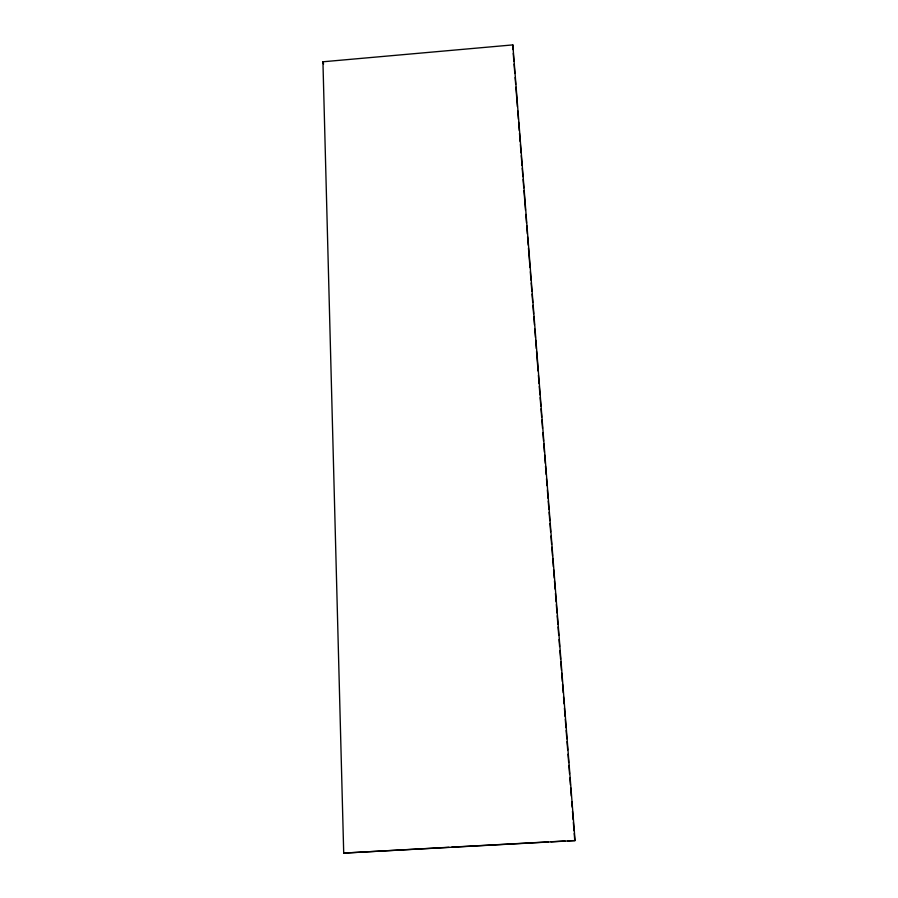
<?xml version="1.0" encoding="UTF-8"?>
<svg xmlns="http://www.w3.org/2000/svg" width="898" height="898" viewBox="0 0 898 898"><rect width="100%" height="100%" fill="white"/><g stroke="black" fill="none" stroke-linecap="round" stroke-linejoin="round"><path stroke-width="1.35" d="M343.709 853.1L575.068 840.573L512.825 44.9L322.932 61.782L343.709 853.1L448.933 847.285M451.728 847.14L548.195 841.909M550.99 841.763L564.977 840.999M567.772 840.854L575.068 840.573M322.932 61.782L323.572 64.039M513.252 53.397L513.869 61.423M514.083 64.095L514.812 73.468M515.126 77.475L515.677 84.423M515.89 87.196L517.416 106.727M517.742 110.925L518.404 119.311M518.617 122.106L519.269 130.502M519.493 133.297L520.144 141.682M520.369 144.488L521.02 152.873M521.244 155.668L522.007 165.457M522.221 168.252L522.883 176.648M523.096 179.443L523.759 187.839M523.972 190.634L525.498 210.211M525.835 214.409L526.486 222.794M526.711 225.589L527.362 233.985M527.575 236.78L528.237 245.165M528.451 247.971L529.988 267.548M530.314 271.746L530.965 280.131M531.189 282.926L531.841 291.322M532.065 294.117L532.716 302.503M532.929 305.309L533.592 313.694M533.805 316.489L534.467 324.885M534.793 329.072L535.444 337.468M535.668 340.263L536.319 348.66M536.544 351.455L538.07 371.031M538.396 375.229L539.058 383.614M539.271 386.409L539.934 394.806M540.147 397.601L540.809 405.997M541.023 408.792L541.674 417.177M541.898 419.972L542.549 428.368M542.886 432.567L543.537 440.952M543.75 443.747L544.413 452.143M544.626 454.938L545.288 463.323M545.501 466.129L546.164 474.514M546.489 478.713L547.039 485.706M547.365 489.893L548.016 498.289M548.24 501.084L548.891 509.48M549.116 512.275L549.767 520.66M549.98 523.455L550.642 531.852M550.968 536.05L551.619 544.435M551.843 547.23L552.495 555.626M552.719 558.421L553.37 566.818M553.595 569.613L554.246 577.998M554.47 580.793L555.121 589.189M555.447 593.387L556.109 601.772M556.322 604.567L556.985 612.964M557.198 615.759L557.849 624.144M558.073 626.95L558.724 635.335M559.061 639.533L559.6 646.526M559.925 650.724L560.588 659.11M560.801 661.905L561.463 670.301M561.677 673.096L562.339 681.481M562.552 684.287L563.214 692.672M563.54 696.87L564.079 703.864M564.415 708.051L565.067 716.447M565.291 719.242L565.942 727.638M566.155 730.433L566.818 738.818M567.031 741.613L567.693 750.01M568.019 754.208L568.67 762.593M568.894 765.388L569.545 773.784M569.882 777.982L570.421 784.919M570.634 787.692L571.285 796.021M571.723 801.577L572.161 807.134M572.486 811.298L573.137 819.638M573.351 822.411L574.002 830.751M574.215 833.524L574.765 840.472M512.825 44.9L512.994 49.558"/></g></svg>
